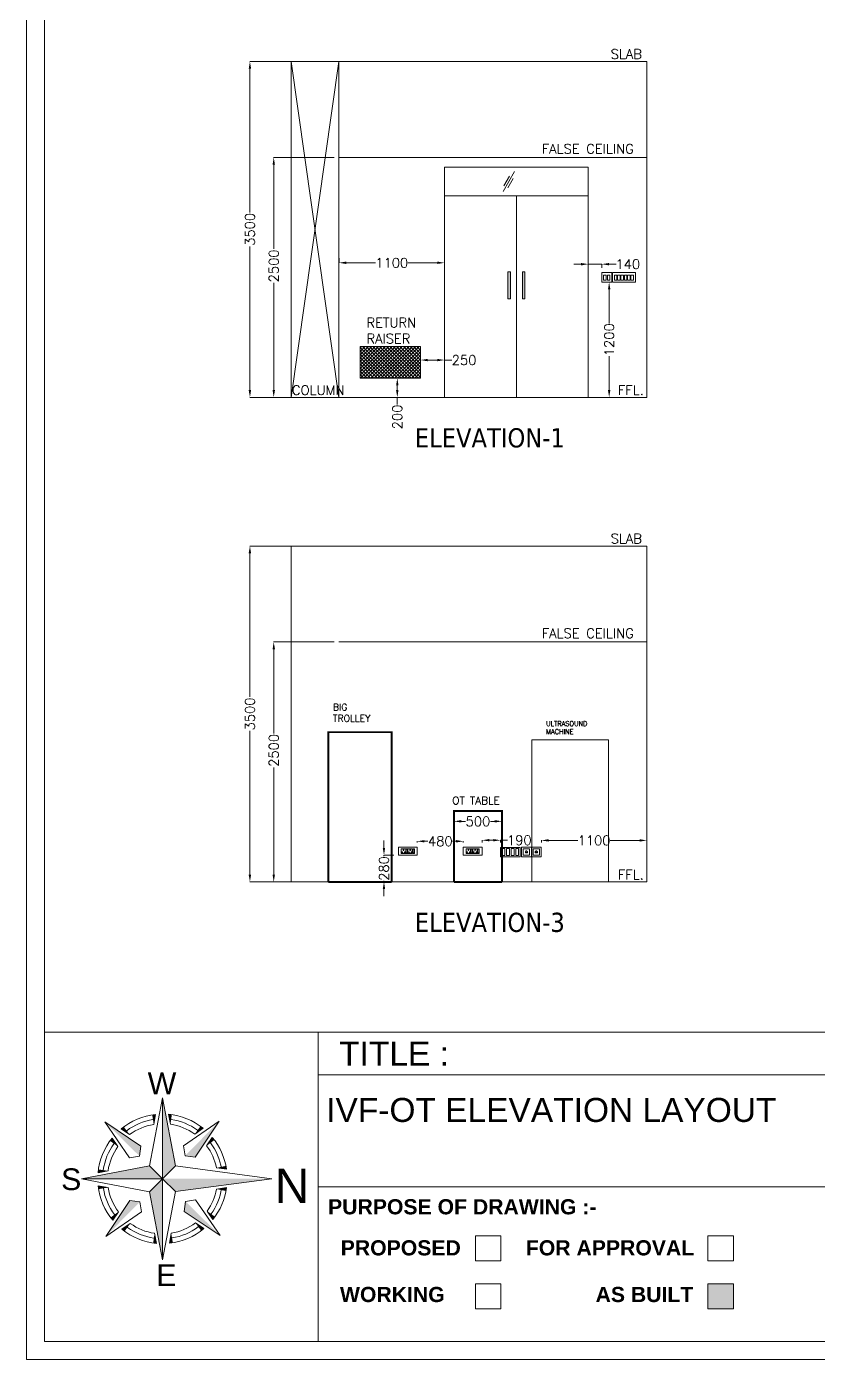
# Model space of a CAD drawing. Extents: x 3552052 to 4102982, y -707811 to -630695.
# Drawn here: x 3939276 to 3947533, y -704672 to -690785 of the extents above; entities that cross this region are included whole.
import ezdxf
from ezdxf.enums import TextEntityAlignment as Align

# ---------------------------------------------------------------- set-up
doc = ezdxf.new("R2010")
doc.units = 0
doc.header["$LTSCALE"] = 6
doc.header["$MEASUREMENT"] = 0
doc.linetypes.add('HIDDEN', pattern=[0.375, 0.25, -0.125])
doc.layers.get('0').update_dxf_attribs({"linetype": 'CONTINUOUS', "lineweight": 0})
doc.layers.get('Defpoints').update_dxf_attribs({"linetype": 'CONTINUOUS', "lineweight": 0})
for name, color, linetype, lineweight in [('0.0', 8, 'CONTINUOUS', 0), ('ele text', 7, 'CONTINUOUS', 15), ('ELE-2M UPS P.SB', 3, 'CONTINUOUS', 0), ('ELE-4M RAW P.SB', 40, 'CONTINUOUS', 0), ('ELE-4M UPS P.SB', 3, 'CONTINUOUS', 0), ('ELE-6M RAW P.SB', 40, 'HIDDEN', 0), ('ELE-6M UPS P.SB', 3, 'CONTINUOUS', 0), ('ELE-SOCKET NMBERING', 7, 'CONTINUOUS', 9), ('ELE. 2N0S OF 6-16 UPS SOCKETS', 191, 'CONTINUOUS', 0), ('ELE.LAN POINT', 3, 'CONTINUOUS', 0), ('EQP', 6, 'CONTINUOUS', 0), ('formate text', 8, 'CONTINUOUS', 0), ('MEP_HVAC_RA_DUCT', 1, 'CONTINUOUS', 0), ('MEP_HVAC_TEXT', 7, 'CONTINUOUS', 0), ('SECTION', 251, 'CONTINUOUS', 0), ('TITLE', 7, 'CONTINUOUS', 0)]:
    doc.layers.add(name, color=color, linetype=linetype, lineweight=lineweight)
doc.styles.add('Annotation', font='tahoma.ttf')
doc.styles.add('ARIAL', font='arial.ttf')
doc.styles.add('FORMATE', font='arialbd.ttf')
doc.styles.add('ROMANS', font='romans.shx')
doc.styles.get("Standard").update_dxf_attribs({"font": 'SIMPLEX'})
doc.styles.add('style3', font='arialbd.ttf')
doc.dimstyles.new('AEPL1', dxfattribs={"dimtxt": 100, "dimasz": 75, "dimexe": 1.25, "dimexo": 50, "dimtad": 0, "dimdec": 0, "dimtxsty": 'ROMANS', "dimcen": 2.5, "dimclrd": 7, "dimclre": 7, "dimadec": 0, "dimazin": 0, "dimtfac": 1, "dimtdec": 0, "dimtmove": 0, "dimatfit": 3, "dimfxl": 1, "dimlwd": 0, "dimlwe": 0, "dimarcsym": 0})

# ---------------------------------------------------------------- blocks, each defined once
blk = doc.blocks.new('*D469')
at = {"layer": 'Defpoints', "color": 0, "linetype": 'ByBlock', "transparency": 16777216}
for p in [(3941853, -692148), (3942534, -692148), (3942233, -694648)]:
    blk.add_point(p, dxfattribs=at)
at = {"layer": 'ELE-4M UPS P.SB', "color": 7, "linetype": 'ByBlock', "lineweight": 0, "transparency": 16777216}
for p, q in [((3942484, -692148), (3941852, -692148)), ((3941853, -692223), (3941853, -693101)), ((3941853, -694573), (3941853, -693455)), ((3942183, -694648), (3941852, -694648))]:
    blk.add_line(p, q, dxfattribs=at)
at = {"layer": 'ELE-4M UPS P.SB', "color": 7, "linetype": 'ByBlock', "transparency": 16777216}
for points in [[(3941841, -692223), (3941866, -692223), (3941853, -692148)], [(3941841, -694573), (3941866, -694573), (3941853, -694648)]]:
    blk.add_solid(points, dxfattribs=at)
at = {"layer": 'ELE-4M UPS P.SB', "color": 0, "linetype": 'ByBlock', "transparency": 16777216, "insert": (3941853, -693278), "char_height": 100, "attachment_point": 5, "rotation": 90, "style": 'ROMANS'}
blk.add_mtext('2500', dxfattribs=at)
blk = doc.blocks.new('*D470')
at = {"layer": 'Defpoints', "color": 0, "linetype": 'ByBlock', "transparency": 16777216}
for p in [(3941605, -691148), (3942280, -691148), (3942233, -694648)]:
    blk.add_point(p, dxfattribs=at)
at = {"layer": 'ELE-4M UPS P.SB', "color": 7, "linetype": 'ByBlock', "lineweight": 0, "transparency": 16777216}
for p, q in [((3942230, -691148), (3941604, -691148)), ((3941605, -691223), (3941605, -692721)), ((3941605, -694573), (3941605, -693075)), ((3942183, -694648), (3941604, -694648))]:
    blk.add_line(p, q, dxfattribs=at)
at = {"layer": 'ELE-4M UPS P.SB', "color": 7, "linetype": 'ByBlock', "transparency": 16777216}
for points in [[(3941592, -691223), (3941617, -691223), (3941605, -691148)], [(3941592, -694573), (3941617, -694573), (3941605, -694648)]]:
    blk.add_solid(points, dxfattribs=at)
at = {"layer": 'ELE-4M UPS P.SB', "color": 0, "linetype": 'ByBlock', "transparency": 16777216, "insert": (3941605, -692898), "char_height": 100, "attachment_point": 5, "rotation": 90, "style": 'ROMANS'}
blk.add_mtext('3500', dxfattribs=at)
blk = doc.blocks.new('*D471')
at = {"layer": 'Defpoints', "color": 0, "linetype": 'ByBlock', "transparency": 16777216}
for p in [(3943138, -694448), (3943142, -694448), (3943138, -694648)]:
    blk.add_point(p, dxfattribs=at)
at = {"layer": 'ELE-4M UPS P.SB', "color": 7, "linetype": 'ByBlock', "lineweight": 0, "transparency": 16777216}
for p, q in [((3943188, -694448), (3943143, -694448)), ((3943142, -694523), (3943142, -694573)), ((3943142, -694648), (3943142, -694723)), ((3943188, -694648), (3943143, -694648))]:
    blk.add_line(p, q, dxfattribs=at)
at = {"layer": 'ELE-4M UPS P.SB', "color": 7, "linetype": 'ByBlock', "transparency": 16777216}
for points in [[(3943129, -694523), (3943154, -694523), (3943142, -694448)], [(3943129, -694573), (3943154, -694573), (3943142, -694648)]]:
    blk.add_solid(points, dxfattribs=at)
at = {"layer": 'ELE-4M UPS P.SB', "color": 0, "linetype": 'ByBlock', "transparency": 16777216, "insert": (3943142, -694852), "char_height": 100, "attachment_point": 5, "rotation": 90, "style": 'ROMANS'}
blk.add_mtext('200', dxfattribs=at)
blk = doc.blocks.new('*D472')
at = {"layer": 'Defpoints', "color": 0, "linetype": 'ByBlock', "transparency": 16777216}
for p in [(3943384, -694283), (3943634, -694259), (3943634, -694283)]:
    blk.add_point(p, dxfattribs=at)
at = {"layer": 'ELE-4M UPS P.SB', "color": 7, "linetype": 'ByBlock', "lineweight": 0, "transparency": 16777216}
for p, q in [((3943384, -694233), (3943384, -694258)), ((3943459, -694259), (3943559, -694259)), ((3943634, -694233), (3943634, -694258)), ((3943634, -694259), (3943709, -694259))]:
    blk.add_line(p, q, dxfattribs=at)
at = {"layer": 'ELE-4M UPS P.SB', "color": 7, "linetype": 'ByBlock', "transparency": 16777216}
for points in [[(3943459, -694247), (3943459, -694272), (3943384, -694259)], [(3943559, -694247), (3943559, -694272), (3943634, -694259)]]:
    blk.add_solid(points, dxfattribs=at)
at = {"layer": 'ELE-4M UPS P.SB', "color": 0, "linetype": 'ByBlock', "transparency": 16777216, "insert": (3943838, -694259), "char_height": 100, "attachment_point": 5, "style": 'ROMANS'}
blk.add_mtext('250', dxfattribs=at)
blk = doc.blocks.new('XCDFCF')
at = {"layer": 'ELE-6M UPS P.SB', "color": 3, "linetype": 'ByBlock'}
for points in [[(3522349, -692141), (3522589, -692141), (3522589, -692241), (3522349, -692241)], [(3522369, -692169), (3522395, -692169), (3522395, -692221), (3522369, -692221)], [(3522403, -692169), (3522430, -692169), (3522430, -692221), (3522403, -692221)], [(3522438, -692169), (3522465, -692169), (3522465, -692221), (3522438, -692221)], [(3522473, -692169), (3522499, -692169), (3522499, -692221), (3522473, -692221)], [(3522507, -692169), (3522534, -692169), (3522534, -692221), (3522507, -692221)], [(3522542, -692169), (3522569, -692169), (3522569, -692221), (3522542, -692221)]]:
    blk.add_lwpolyline(points, close=True, dxfattribs=at)
blk = doc.blocks.new('DFSF')
at = {"layer": 'ELE-2M UPS P.SB', "color": 3, "ltscale": 10}
for points in [[(3522118, -692141), (3522225, -692141), (3522225, -692241), (3522118, -692241)], [(3522138, -692166), (3522164, -692166), (3522164, -692219), (3522138, -692219)], [(3522178, -692166), (3522204, -692166), (3522204, -692219), (3522178, -692219)]]:
    blk.add_lwpolyline(points, close=True, dxfattribs=at)
blk = doc.blocks.new('*D473')
at = {"layer": 'Defpoints', "color": 0, "linetype": 'ByBlock', "transparency": 16777216}
for p in [(3945274, -693448), (3945351, -693448), (3945274, -694648)]:
    blk.add_point(p, dxfattribs=at)
at = {"layer": 'ELE-4M UPS P.SB', "color": 7, "linetype": 'ByBlock', "lineweight": 0, "transparency": 16777216}
for p, q in [((3945324, -693448), (3945352, -693448)), ((3945351, -693523), (3945351, -693879)), ((3945351, -694573), (3945351, -694218)), ((3945324, -694648), (3945352, -694648))]:
    blk.add_line(p, q, dxfattribs=at)
at = {"layer": 'ELE-4M UPS P.SB', "color": 7, "linetype": 'ByBlock', "transparency": 16777216}
for points in [[(3945339, -693523), (3945364, -693523), (3945351, -693448)], [(3945339, -694573), (3945364, -694573), (3945351, -694648)]]:
    blk.add_solid(points, dxfattribs=at)
at = {"layer": 'ELE-4M UPS P.SB', "color": 0, "linetype": 'ByBlock', "transparency": 16777216, "insert": (3945351, -694048), "char_height": 100, "attachment_point": 5, "rotation": 90, "style": 'ROMANS'}
blk.add_mtext('1200', dxfattribs=at)
blk = doc.blocks.new('*D474')
at = {"layer": 'Defpoints', "color": 0, "linetype": 'ByBlock', "transparency": 16777216}
for p in [(3945134, -693344), (3945274, -693260), (3945274, -693348)]:
    blk.add_point(p, dxfattribs=at)
at = {"layer": 'ELE-4M UPS P.SB', "color": 7, "linetype": 'ByBlock', "lineweight": 0, "transparency": 16777216}
for p, q in [((3945059, -693260), (3944984, -693260)), ((3945134, -693294), (3945134, -693259)), ((3945134, -693260), (3945274, -693260)), ((3945274, -693298), (3945274, -693259)), ((3945349, -693260), (3945424, -693260))]:
    blk.add_line(p, q, dxfattribs=at)
at = {"layer": 'ELE-4M UPS P.SB', "color": 7, "linetype": 'ByBlock', "transparency": 16777216}
for points in [[(3945059, -693248), (3945059, -693273), (3945134, -693260)], [(3945349, -693248), (3945349, -693273), (3945274, -693260)]]:
    blk.add_solid(points, dxfattribs=at)
at = {"layer": 'ELE-4M UPS P.SB', "color": 0, "linetype": 'ByBlock', "transparency": 16777216, "insert": (3945546, -693260), "char_height": 100, "attachment_point": 5, "style": 'ROMANS'}
blk.add_mtext('140', dxfattribs=at)
blk = doc.blocks.new('*D475')
at = {"layer": 'Defpoints', "color": 0, "linetype": 'ByBlock', "transparency": 16777216}
for p in [(3942534, -693246), (3942534, -693248), (3943634, -693248)]:
    blk.add_point(p, dxfattribs=at)
at = {"layer": 'ELE-4M UPS P.SB', "color": 7, "linetype": 'ByBlock', "lineweight": 0, "transparency": 16777216}
for p, q in [((3942534, -693198), (3942534, -693245)), ((3943634, -693198), (3943634, -693245)), ((3942609, -693246), (3942914, -693246)), ((3943559, -693246), (3943253, -693246))]:
    blk.add_line(p, q, dxfattribs=at)
at = {"layer": 'ELE-4M UPS P.SB', "color": 7, "linetype": 'ByBlock', "transparency": 16777216}
for points in [[(3942609, -693233), (3942609, -693258), (3942534, -693246)], [(3943559, -693233), (3943559, -693258), (3943634, -693246)]]:
    blk.add_solid(points, dxfattribs=at)
at = {"layer": 'ELE-4M UPS P.SB', "color": 0, "linetype": 'ByBlock', "transparency": 16777216, "insert": (3943084, -693246), "char_height": 100, "attachment_point": 5, "style": 'ROMANS'}
blk.add_mtext('1100', dxfattribs=at)
blk = doc.blocks.new('*D476')
at = {"layer": 'Defpoints', "color": 0, "linetype": 'ByBlock', "transparency": 16777216}
for p in [(3941853, -697197), (3942534, -697197), (3942233, -699697)]:
    blk.add_point(p, dxfattribs=at)
at = {"layer": 'ELE-4M UPS P.SB', "color": 7, "linetype": 'ByBlock', "lineweight": 0, "transparency": 16777216}
for p, q in [((3942484, -697197), (3941852, -697197)), ((3941853, -697272), (3941853, -698150)), ((3941853, -699622), (3941853, -698504)), ((3942183, -699697), (3941852, -699697))]:
    blk.add_line(p, q, dxfattribs=at)
at = {"layer": 'ELE-4M UPS P.SB', "color": 7, "linetype": 'ByBlock', "transparency": 16777216}
for points in [[(3941841, -697272), (3941866, -697272), (3941853, -697197)], [(3941841, -699622), (3941866, -699622), (3941853, -699697)]]:
    blk.add_solid(points, dxfattribs=at)
at = {"layer": 'ELE-4M UPS P.SB', "color": 0, "linetype": 'ByBlock', "transparency": 16777216, "insert": (3941853, -698327), "char_height": 100, "attachment_point": 5, "rotation": 90, "style": 'ROMANS'}
blk.add_mtext('2500', dxfattribs=at)
blk = doc.blocks.new('*D477')
at = {"layer": 'Defpoints', "color": 0, "linetype": 'ByBlock', "transparency": 16777216}
for p in [(3941605, -696197), (3942280, -696197), (3942233, -699697)]:
    blk.add_point(p, dxfattribs=at)
at = {"layer": 'ELE-4M UPS P.SB', "color": 7, "linetype": 'ByBlock', "lineweight": 0, "transparency": 16777216}
for p, q in [((3942230, -696197), (3941604, -696197)), ((3941605, -696272), (3941605, -697770)), ((3941605, -699622), (3941605, -698124)), ((3942183, -699697), (3941604, -699697))]:
    blk.add_line(p, q, dxfattribs=at)
at = {"layer": 'ELE-4M UPS P.SB', "color": 7, "linetype": 'ByBlock', "transparency": 16777216}
for points in [[(3941592, -696272), (3941617, -696272), (3941605, -696197)], [(3941592, -699622), (3941617, -699622), (3941605, -699697)]]:
    blk.add_solid(points, dxfattribs=at)
at = {"layer": 'ELE-4M UPS P.SB', "color": 0, "linetype": 'ByBlock', "transparency": 16777216, "insert": (3941605, -697947), "char_height": 100, "attachment_point": 5, "rotation": 90, "style": 'ROMANS'}
blk.add_mtext('3500', dxfattribs=at)
blk = doc.blocks.new('6MODULE-UPS')
at = {"layer": 'ELE. 2N0S OF 6-16 UPS SOCKETS', "color": 223, "lineweight": 0}
for p, q in [((-6, 92), (-6, 20)), ((-6, 92), (-6, 20)), ((19, 92), (-6, 92)), ((-6, 92), (19, 92)), ((-6, 20), (19, 20)), ((-4, 84), (-4, 28)), ((17, 84), (-4, 84)), ((-4, 30), (17, 30)), ((-4, 28), (17, 28)), ((17, 28), (17, 84)), ((19, 20), (19, 92)), ((24, 92), (87, 92)), ((24, 20), (24, 92)), ((87, 20), (24, 20)), ((87, 92), (87, 20)), ((91, 92), (91, 20)), ((91, 92), (91, 20)), ((116, 92), (91, 92)), ((91, 92), (116, 92)), ((91, 20), (116, 20)), ((93, 84), (93, 28)), ((114, 84), (93, 84)), ((93, 30), (114, 30)), ((93, 28), (114, 28)), ((114, 28), (114, 84)), ((116, 20), (116, 92)), ((120, 20), (120, 92)), ((120, 92), (184, 92)), ((184, 20), (120, 20)), ((184, 92), (184, 20))]:
    blk.add_line(p, q, dxfattribs=at)
blk.add_lwpolyline([(-48, 0), (226, 0), (226, 112), (-48, 112)], close=True, dxfattribs=at)
for centre, radius, start, end in [((37, 42), 4.24, 5.2689, 272.51), ((41, 39), 3.42, 202.6838, 75.0951), ((55, 74), 4.92, 307.1584, 232.8416), ((55, 69), 3.14, 161.4031, 18.5969), ((70, 39), 3.42, 104.9049, 337.3162), ((73, 42), 4.24, 267.49, 174.7311), ((134, 42), 4.24, 5.2689, 272.51), ((137, 39), 3.42, 202.6838, 75.0951), ((152, 74), 4.92, 307.1584, 232.8416), ((152, 69), 3.14, 161.4031, 18.5969), ((167, 39), 3.42, 104.9049, 337.3162), ((170, 42), 4.24, 267.49, 174.7311)]:
    blk.add_arc(centre, radius, start, end, dxfattribs=at)
blk = doc.blocks.new('Voice')
at = {"layer": 'ELE.LAN POINT', "color": 6}
for points in [[(0, -32), (128, -32), (128, 92), (0, 92)], [(22, -10), (106, -10), (106, 70), (22, 70)], [(77, 21), (70, 21), (70, 12), (58, 12), (58, 21), (51, 21), (51, 39), (77, 39)], [(76, 23), (68, 23), (68, 13), (59, 13), (59, 23), (52, 23), (52, 37), (76, 37)]]:
    blk.add_lwpolyline(points, close=True, dxfattribs=at)
blk = doc.blocks.new('SDFF')
at = {"layer": 'ELE-4M RAW P.SB'}
for p, q in [((0, -100), (0, 0)), ((207, 0, 0), (0, 0)), ((207, -100, 0), (0, -100)), ((207, -100, 0), (207, 0, 0))]:
    blk.add_line(p, q, dxfattribs=at)
at = {"layer": 'ELE-4M RAW P.SB', "color": 3, "linetype": 'ByBlock'}
blk.add_lwpolyline([(47, -85), (47, -11), (17, -11), (17, -85)], close=True, dxfattribs=at)
at = {"layer": 'ELE-4M RAW P.SB', "linetype": 'ByBlock'}
for points in [[(95, -85), (95, -11), (64, -11), (64, -85)], [(143, -85), (143, -11), (112, -11), (112, -85)], [(190, -85), (190, -11), (160, -11), (160, -85)]]:
    blk.add_lwpolyline(points, close=True, dxfattribs=at)
blk = doc.blocks.new('*D478')
at = {"layer": 'Defpoints', "color": 0, "linetype": 'ByBlock', "transparency": 16777216}
for p in [(3943003, -699417), (3943154, -699417, 0), (3943115, -699697)]:
    blk.add_point(p, dxfattribs=at)
at = {"layer": 'ELE-4M UPS P.SB', "color": 7, "linetype": 'ByBlock', "lineweight": 0, "transparency": 16777216}
for p, q in [((3943003, -699342), (3943003, -699267)), ((3943104, -699417), (3943001, -699417)), ((3943003, -699417), (3943003, -699428)), ((3943065, -699697), (3943001, -699697)), ((3943003, -699697), (3943003, -699686)), ((3943003, -699772), (3943003, -699847))]:
    blk.add_line(p, q, dxfattribs=at)
at = {"layer": 'ELE-4M UPS P.SB', "color": 7, "linetype": 'ByBlock', "transparency": 16777216}
for points in [[(3942990, -699342), (3943015, -699342), (3943003, -699417)], [(3942990, -699772), (3943015, -699772), (3943003, -699697)]]:
    blk.add_solid(points, dxfattribs=at)
at = {"layer": 'ELE-4M UPS P.SB', "color": 0, "linetype": 'ByBlock', "transparency": 16777216, "insert": (3943003, -699557), "char_height": 100, "attachment_point": 5, "rotation": 90, "style": 'ROMANS'}
blk.add_mtext('280', dxfattribs=at)
blk = doc.blocks.new('*D479')
at = {"layer": 'Defpoints', "color": 0, "linetype": 'ByBlock', "transparency": 16777216}
for p in [(3943350, -699337, 0), (3943830, -699274), (3943830, -699337, 0)]:
    blk.add_point(p, dxfattribs=at)
at = {"layer": 'ELE-4M UPS P.SB', "color": 7, "linetype": 'ByBlock', "lineweight": 0, "transparency": 16777216}
for p, q in [((3943350, -699287), (3943350, -699272)), ((3943425, -699274), (3943461, -699274)), ((3943755, -699274), (3943719, -699274)), ((3943830, -699287), (3943830, -699272))]:
    blk.add_line(p, q, dxfattribs=at)
at = {"layer": 'ELE-4M UPS P.SB', "color": 7, "linetype": 'ByBlock', "transparency": 16777216}
for points in [[(3943425, -699261), (3943425, -699286), (3943350, -699274)], [(3943755, -699261), (3943755, -699286), (3943830, -699274)]]:
    blk.add_solid(points, dxfattribs=at)
at = {"layer": 'ELE-4M UPS P.SB', "color": 0, "linetype": 'ByBlock', "transparency": 16777216, "insert": (3943590, -699274), "char_height": 100, "attachment_point": 5, "style": 'ROMANS'}
blk.add_mtext('480', dxfattribs=at)
blk = doc.blocks.new('*D480')
at = {"layer": 'Defpoints', "color": 0, "linetype": 'ByBlock', "transparency": 16777216}
for p in [(3944027, -699337, 0), (3944217, -699263), (3944217, -699337, 0)]:
    blk.add_point(p, dxfattribs=at)
at = {"layer": 'ELE-4M UPS P.SB', "color": 7, "linetype": 'ByBlock', "lineweight": 0, "transparency": 16777216}
for p, q in [((3944027, -699287), (3944027, -699261)), ((3944102, -699263), (3944142, -699263)), ((3944217, -699287), (3944217, -699261)), ((3944217, -699263), (3944292, -699263))]:
    blk.add_line(p, q, dxfattribs=at)
at = {"layer": 'ELE-4M UPS P.SB', "color": 7, "linetype": 'ByBlock', "transparency": 16777216}
for points in [[(3944102, -699250), (3944102, -699275), (3944027, -699263)], [(3944142, -699250), (3944142, -699275), (3944217, -699263)]]:
    blk.add_solid(points, dxfattribs=at)
at = {"layer": 'ELE-4M UPS P.SB', "color": 0, "linetype": 'ByBlock', "transparency": 16777216, "insert": (3944414, -699263), "char_height": 100, "attachment_point": 5, "style": 'ROMANS'}
blk.add_mtext('190', dxfattribs=at)
blk = doc.blocks.new('*D481')
at = {"layer": 'Defpoints', "color": 0, "linetype": 'ByBlock', "transparency": 16777216}
for p in [(3944644, -699336), (3945744, -699265), (3945744, -699336)]:
    blk.add_point(p, dxfattribs=at)
at = {"layer": 'ELE-4M UPS P.SB', "color": 7, "linetype": 'ByBlock', "lineweight": 0, "transparency": 16777216}
for p, q in [((3944644, -699286), (3944644, -699263)), ((3944719, -699265), (3945024, -699265)), ((3945669, -699265), (3945363, -699265)), ((3945744, -699286), (3945744, -699263))]:
    blk.add_line(p, q, dxfattribs=at)
at = {"layer": 'ELE-4M UPS P.SB', "color": 7, "linetype": 'ByBlock', "transparency": 16777216}
for points in [[(3944719, -699252), (3944719, -699277), (3944644, -699265)], [(3945669, -699252), (3945669, -699277), (3945744, -699265)]]:
    blk.add_solid(points, dxfattribs=at)
at = {"layer": 'ELE-4M UPS P.SB', "color": 0, "linetype": 'ByBlock', "transparency": 16777216, "insert": (3945194, -699265), "char_height": 100, "attachment_point": 5, "style": 'ROMANS'}
blk.add_mtext('1100', dxfattribs=at)
blk = doc.blocks.new('*D615')
at = {"layer": 'Defpoints', "color": 0, "linetype": 'ByBlock', "transparency": 16777216}
for p in [(3943733, -698957), (3944233, -698957), (3944233, -699066)]:
    blk.add_point(p, dxfattribs=at)
at = {"layer": 'MEP_HVAC_TEXT', "color": 7, "linetype": 'ByBlock', "lineweight": 0, "transparency": 16777216}
for p, q in [((3943733, -699007), (3943733, -699067)), ((3944233, -699007), (3944233, -699067)), ((3943808, -699066), (3943854, -699066)), ((3944158, -699066), (3944112, -699066))]:
    blk.add_line(p, q, dxfattribs=at)
at = {"layer": 'MEP_HVAC_TEXT', "color": 7, "linetype": 'ByBlock', "transparency": 16777216}
for points in [[(3943808, -699053), (3943808, -699078), (3943733, -699066)], [(3944158, -699053), (3944158, -699078), (3944233, -699066)]]:
    blk.add_solid(points, dxfattribs=at)
at = {"layer": 'MEP_HVAC_TEXT', "color": 0, "linetype": 'ByBlock', "transparency": 16777216, "insert": (3943983, -699066), "char_height": 100, "attachment_point": 5, "style": 'ROMANS'}
blk.add_mtext('500', dxfattribs=at)
blk = doc.blocks.new('A$C4A7C6C7E')
at = {"layer": 'TITLE', "color": 8, "lineweight": 5}
for p, q in [((-4207, 4144), (0, 26095)), ((0, 26095), (0, 0)), ((0, 0), (0, 26095)), ((4144, 4207), (0, 26095)), ((-6941, 10518), (-18592, 18312)), ((-10622, 6781), (-18592, 18312)), ((-2825, 17519), (-2234, 20757)), ((2559, 17560), (1919, 20788)), ((6781, 10622), (18312, 18592)), ((10518, 6941), (18312, 18592)), ((-14385, 10390), (-16257, 13098)), ((-10607, 14226), (-13343, 16056)), ((10390, 14385), (13098, 16257)), ((14226, 10607), (16056, 13343)), ((-7437, 7325), (-6941, 10518)), ((7325, 7437), (6781, 10622)), ((-7437, 7325), (-10622, 6781)), ((7325, 7437), (10518, 6941)), ((-4207, 4144), (-26095, 0)), ((0, 0), (-26095, 0)), ((-26095, 0), (0, 0)), ((-4144, -4207), (-26095, 0)), ((-17560, 2559), (-20788, 1919)), ((-4207, 4144), (0, 0)), ((0, 0), (-4207, 4144)), ((0, 0), (-4144, -4207)), ((-4144, -4207), (0, 0)), ((0, 0), (4144, 4207)), ((4144, 4207), (0, 0)), ((0, 0), (4207, -4144)), ((4207, -4144), (0, 0)), ((0, 0), (0, -26095)), ((0, -26095), (0, 0)), ((17394, 3514), (20646, 3095)), ((17394, 3514), (20646, 3095)), ((-17519, -2825), (-20757, -2234)), ((-4144, -4207), (0, -26095)), ((4207, -4144), (0, -26095)), ((17433, -3312), (20680, -2857)), ((17433, -3312), (20680, -2857)), ((17434, -3310), (20680, -2857)), ((-10518, -6941), (-18312, -18592)), ((-7325, -7437), (-10518, -6941)), ((-7325, -7437), (-6781, -10622)), ((7437, -7325), (6941, -10518)), ((7437, -7325), (10622, -6781)), ((10622, -6781), (18592, -18312)), ((-6781, -10622), (-18312, -18592)), ((-14226, -10607), (-16056, -13343)), ((6941, -10518), (18592, -18312)), ((14385, -10390), (16257, -13098)), ((-10390, -14385), (-13098, -16257)), ((10607, -14226), (13343, -16056)), ((-2559, -17560), (-1919, -20788)), ((2825, -17519), (2234, -20757))]:
    blk.add_line(p, q, dxfattribs=at)
at = {"layer": 'TITLE', "color": 5}
for p in [(4144, 4207), (4207, -4144)]:
    blk.add_line(p, (35289, 0), dxfattribs=at)
at = {"layer": 'TITLE', "color": 8, "lineweight": 5}
for radius, start, end in [(20877, 96.14269, 129.72625), (19311, 99.1612, 126.70773), (17745, 99.1612, 126.70773), (20877, 51.14269, 84.72625), (17745, 54.16121, 81.70773), (19311, 54.16121, 81.70773), (20877, 141.14269, 174.72625), (20877, 8.52692, 39.72625), (19311, 144.16121, 171.70773), (17745, 144.16121, 171.70773), (17745, 11.42181, 36.70773), (19311, 9.85136, 36.70773), (20877, 186.14269, 219.72625), (19311, 189.1612, 216.70773), (17745, 189.1612, 216.70773), (17745, 324.16121, 349.24868), (19311, 324.16121, 350.81434), (20877, 321.14269, 352.1348), (20877, 231.14269, 264.72625), (19311, 234.16121, 261.70773), (17745, 234.16121, 261.70773), (20877, 276.14269, 309.72625), (17745, 279.1612, 306.70773), (19311, 279.1612, 306.70773)]:
    blk.add_arc((0, 0), radius, start, end, dxfattribs=at)
for points in [[(0, 26095), (4144, 4207), (0, 0)], [(-18592, 18312), (-6941, 10518), (-7437, 7325)], [(-3324, 20610), (-2234, 20757), (-2825, 17519)], [(3011, 20658), (1919, 20788), (2559, 17560)], [(18312, 18592), (10518, 6941), (7325, 7437)], [(-16257, 13098), (-16924, 12223), (-14385, 10390)], [(-13343, 16056), (-12479, 16737), (-10607, 14226)], [(13098, 16257), (12223, 16924), (10390, 14385)], [(16056, 13343), (16737, 12479), (14226, 10607)], [(-26095, 0), (-4207, 4144), (0, 0)], [(-20658, 3011), (-20788, 1919), (-17560, 2559)], [(0, -26095), (-4144, -4207), (0, 0)], [(20646, 3095), (20457, 4167), (17394, 3514)], [(-20610, -3324), (-20757, -2234), (-17519, -2825)], [(20680, -2857), (20503, -3930), (17433, -3312)], [(-18312, -18592), (-10518, -6941), (-7325, -7437)], [(18592, -18312), (6941, -10518), (7437, -7325)], [(-16056, -13343), (-16737, -12479), (-14226, -10607)], [(16257, -13098), (16924, -12223), (14385, -10390)], [(-13098, -16257), (-12223, -16924), (-10390, -14385)], [(13343, -16056), (12479, -16737), (10607, -14226)], [(-3011, -20658), (-1919, -20788), (-2559, -17560)], [(3324, -20610), (2234, -20757), (2825, -17519)]]:
    blk.add_solid(points, dxfattribs=at)
at = {"layer": 'TITLE', "color": 5}
blk.add_solid([(35289, 0), (4207, -4144), (0, 0)], dxfattribs=at)

msp = doc.modelspace()

# ---------------------------------------------------------------- hatches: boundary and pattern name
at = {"linetype": 'Continuous', "ltscale": 0.1}
h = msp.add_hatch(color=254, dxfattribs=at)
h.dxf.hatch_style = 1
h.paths.add_polyline_path([(3944296.2, -693622.3), (3944321.2, -693622.3), (3944321.2, -693341), (3944296.2, -693341)])
h = msp.add_hatch(color=254, dxfattribs=at)
h.dxf.hatch_style = 1
h.paths.add_polyline_path([(3944471.2, -693622.3), (3944446.2, -693622.3), (3944446.2, -693341), (3944471.2, -693341)])
at = {"layer": 'ELE-4M UPS P.SB', "linetype": 'ByBlock'}
h = msp.add_hatch(dxfattribs=at)
h.set_pattern_fill('ANSI37', color=3, scale=200)
h.set_pattern_definition([(45, (332128.852, 56675.393), (-17.67766953, 17.67766953), []), (135, (332128.852, 56675.393), (-17.67766953, -17.67766953), [])])
h.paths.add_polyline_path([(3942753.7, -694118.2), (3943383.7, -694118.2), (3943383.7, -694448.2), (3942753.7, -694448.2)])
at = {"layer": 'MEP_HVAC_TEXT', "linetype": 'ByBlock'}
h = msp.add_hatch(color=1, dxfattribs=at)
h.dxf.hatch_style = 1
h.paths.add_polyline_path([(3946381.4, -703885.9), (3946381.4, -704146.4), (3946647.2, -704146.4), (3946647.2, -703885.9)])

# ---------------------------------------------------------------- linework, layer by layer
for p in [(3957113.2, -701262.4), (3939462.9, -704485.2)]:
    msp.add_line(p, (3939462.9, -701262.4))
for points in [[(3957300, -681115.5), (3957300, -704672), (3939276.2, -704672), (3939276.2, -681115.5)], [(3957113.2, -681302.2), (3957113.2, -704485.2), (3939462.9, -704485.2), (3939462.9, -681302.2)]]:
    msp.add_lwpolyline(points, close=True)
at = {"color": 5, "linetype": 'Continuous', "ltscale": 0.1}
for points in [[(3944296.2, -693622.3), (3944321.2, -693622.3), (3944321.2, -693341), (3944296.2, -693341)], [(3944471.2, -693622.3), (3944446.2, -693622.3), (3944446.2, -693341), (3944471.2, -693341)]]:
    msp.add_lwpolyline(points, close=True, dxfattribs=at)
at = {"layer": '0.0', "color": 7, "lineweight": 15, "elevation": -100}
for points in [[(3943956.1, -703383.4), (3944221.8, -703383.4), (3944221.8, -703643.9), (3943956.1, -703643.9)], [(3946381.4, -703383.4), (3946647.2, -703383.4), (3946647.2, -703643.9), (3946381.4, -703643.9)], [(3943956.1, -703885.9), (3944221.8, -703885.9), (3944221.8, -704146.4), (3943956.1, -704146.4)], [(3946381.4, -703885.9), (3946647.2, -703885.9), (3946647.2, -704146.4), (3946381.4, -704146.4)]]:
    msp.add_lwpolyline(points, close=True, dxfattribs=at)
at = {"layer": 'ELE-4M UPS P.SB', "color": 8, "linetype": 'ByBlock'}
for p, q in [((3942033.7, -691148.2), (3942533.7, -694648.2)), ((3942033.7, -694648.2), (3942533.7, -691148.2))]:
    msp.add_line(p, q, dxfattribs=at)
msp.add_lwpolyline([(3942033.7, -691148.2), (3942533.7, -691148.2), (3942533.7, -694648.2), (3942033.7, -694648.2)], close=True, dxfattribs=at)
at = {"layer": 'ELE-4M UPS P.SB', "color": 3, "linetype": 'ByBlock'}
msp.add_lwpolyline([(3942753.7, -694118.2), (3943383.7, -694118.2), (3943383.7, -694448.2), (3942753.7, -694448.2)], close=True, dxfattribs=at)
at = {"layer": 'EQP', "linetype": 'ByBlock'}
for p, q in [((3945343.7, -698216.9), (3944543.7, -698216.9)), ((3944543.7, -698216.9), (3944543.7, -699696.9)), ((3945343.7, -699696.9), (3945343.7, -698216.9)), ((3944543.7, -699696.9), (3945343.7, -699696.9))]:
    msp.add_line(p, q, dxfattribs=at)
at = {"layer": 'EQP', "linetype": 'ByBlock', "const_width": 20}
for points in [[(3942423.7, -699696.9), (3942423.7, -698136.9), (3943083.7, -698136.9), (3943083.7, -699696.9)], [(3943732.8, -699696.9), (3943732.8, -698956.9), (3944232.8, -698956.9), (3944232.8, -699696.9)], [(3942423.7, -699696.9), (3943083.7, -699696.9)], [(3943732.8, -699696.9), (3944232.8, -699696.9)]]:
    msp.add_lwpolyline(points, dxfattribs=at)
at = {"layer": 'MEP_HVAC_RA_DUCT', "color": 8, "linetype": 'ByBlock'}
for p, q in [((3942033.7, -691148.2), (3942033.7, -694648.2)), ((3945743.7, -691148.2), (3945743.7, -694648.2)), ((3942033.7, -696196.9), (3942033.7, -699696.9)), ((3945743.7, -696196.9), (3945743.7, -699696.9))]:
    msp.add_line(p, q, dxfattribs=at)
for points in [[(3945743.7, -691148.2), (3942033.7, -691148.2)], [(3945743.7, -692148.2), (3942533.7, -692148.2)], [(3945743.7, -694648.2), (3942033.7, -694648.2)], [(3945743.7, -696196.9), (3942033.7, -696196.9)], [(3945743.7, -697196.9), (3942533.7, -697196.9)], [(3945743.7, -699696.9), (3942033.7, -699696.9)]]:
    msp.add_lwpolyline(points, dxfattribs=at)
at = {"layer": 'MEP_HVAC_RA_DUCT', "color": 5, "linetype": 'ByBlock'}
for points in [[(3943633.7, -692548.2), (3945133.7, -692548.2), (3945133.7, -692248.2), (3943633.7, -692248.2)], [(3943633.7, -694648.2), (3944383.7, -694648.2), (3944383.7, -692548.2), (3943633.7, -692548.2)], [(3944383.7, -694648.2), (3945133.7, -694648.2), (3945133.7, -692548.2), (3944383.7, -692548.2)]]:
    msp.add_lwpolyline(points, close=True, dxfattribs=at)
at = {"layer": 'MEP_HVAC_TEXT', "linetype": 'ByBlock'}
for p, q in [((3942315.9, -701262.4), (3942315.9, -704485.2)), ((3947717.4, -701706.6), (3942315.9, -701706.6)), ((3947717.4, -702873.4), (3942315.9, -702873.4))]:
    msp.add_line(p, q, dxfattribs=at)
at = {"layer": 'SECTION', "color": 5, "ltscale": 500}
for p, q in [((3944245, -692504), (3944364.6, -692294.7)), ((3944253.9, -692442.5), (3944311.3, -692341.9)), ((3944293.1, -692465.7), (3944349.8, -692366.5))]:
    msp.add_line(p, q, dxfattribs=at)

# ---------------------------------------------------------------- block references
at = {"layer": 'ELE-2M UPS P.SB', "color": 0, "linetype": 'ByBlock'}
msp.add_blockref('DFSF', (423155.5, -1207.3), dxfattribs=at)
at = {"layer": 'ELE-4M RAW P.SB', "color": 0, "linetype": 'ByBlock'}
msp.add_blockref('SDFF', (3944216.7, -699336.9, 0), dxfattribs=at)
at = {"layer": 'ELE-6M RAW P.SB', "color": 0, "linetype": 'ByBlock'}
msp.add_blockref('XCDFCF', (423036.5, -1207.3), dxfattribs=at)
at = {"layer": 'ELE. 2N0S OF 6-16 UPS SOCKETS', "xscale": -0.7170377765872057, "yscale": 0.7170377765872057, "zscale": 0.7170377765872057, "rotation": 359.9999999999995}
for p in [(3943315.7, -699416.9, 0), (3943992.2, -699416.9, 0)]:
    msp.add_blockref('6MODULE-UPS', p, dxfattribs=at)
at = {"layer": 'ELE.LAN POINT', "color": 7, "xscale": -0.8135966191344682, "yscale": 0.8135966191344682, "zscale": 0.8135966191344682, "rotation": 180}
for p in [(3944435.6, -699362), (3944539.6, -699362)]:
    msp.add_blockref('Voice', p, dxfattribs=at)
at = {"layer": 'TITLE', "linetype": 'Continuous', "extrusion": (1.31196e-09, -7.57547e-09, 1), "xscale": 0.03235129532987182, "yscale": 0.03235129532987182, "zscale": 0.03235129532987182}
msp.add_blockref('A$C4A7C6C7E', (3940693.2, -702790.6, 0), dxfattribs=at)

# ---------------------------------------------------------------- texts
at = {"char_height": 200, "width": 2697.906, "attachment_point": 3, "style": 'Annotation'}
for s, insert in [('\\pxql;ELEVATION-1', (3946022.6, -694969.6)), ('\\pxql;ELEVATION-3', (3946022.6, -700018.3))]:
    msp.add_mtext(s, dxfattribs=dict(at, insert=insert))
at = {"layer": 'ele text', "linetype": 'ByBlock', "insert": (3944693, -698022.5), "char_height": 50, "attachment_point": 1}
msp.add_mtext_dynamic_manual_height_columns('ULTRASOUND MACHINE', width=378.785, gutter_width=10, heights=[267.6], dxfattribs=at)
at = {"layer": 'ELE-SOCKET NMBERING', "color": 0, "char_height": 100.004, "attachment_point": 1, "style": 'Annotation'}
for s, insert, width in [('{\\Fromans|c0;SLAB}', (3945367.2, -691020.8), 2358.602), ('{\\Fromans|c0;FALSE CEILING }', (3944649, -692008), 2358.602), ('{\\Fromans|c0;RETURN RAISER}', (3942819.8, -693818.8), 813.619), ('{\\Fromans|c0;COLUMN}', (3942043.1, -694523.1), 2358.602), ('{\\Fromans|c0;FFL.}', (3945442.4, -694523.1), 2358.602), ('{\\Fromans|c0;SLAB}', (3945367.2, -696069.5), 2358.602), ('{\\Fromans|c0;FALSE CEILING }', (3944649, -697056.7), 2358.602), ('{\\Fromans|c0;FFL.}', (3945442.4, -699571.8), 2358.602)]:
    msp.add_mtext(s, dxfattribs=dict(at, insert=insert, width=width))
at = {"layer": 'formate text', "color": 7, "lineweight": 15, "ltscale": 100, "style": 'style3'}
msp.add_text('PURPOSE OF DRAWING :-', height=158.21, dxfattribs=at).set_placement((3942419.7, -703161.2, -100))
at = {"layer": 'formate text', "color": 7, "lineweight": 15, "style": 'FORMATE'}
for s, p in [('PROPOSED ', (3943865.6, -703589, -100)), ('FOR APPROVAL', (3946238.2, -703589, -100)), ('WORKING', (3943636.1, -704075.1, -100)), ('AS BUILT', (3946228.5, -704075.1, -100))]:
    msp.add_text(s, height=158.21, dxfattribs=at).set_placement(p, align=Align.RIGHT)
at = {"layer": 'MEP_HVAC_TEXT', "linetype": 'ByBlock', "attachment_point": 1}
for s, width, insert, char_height in [('BIG TROLLEY', 487.288, (3942470.5, -697840.8), 70), ('OT TABLE', 592.862, (3943714.5, -698808.8), 80)]:
    msp.add_mtext_dynamic_manual_height_columns(s, width=width, gutter_width=10, heights=[0], dxfattribs=dict(at, insert=insert, char_height=char_height))
at = {"layer": 'TITLE', "color": 7, "style": 'ARIAL'}
for s, height, p in [('TITLE :', 250, (3942535.1, -701611.3)), ('W', 226.5, (3940538.6, -701908.9, 0)), ('S', 226.5, (3939635.4, -702908.5, 0)), ('E', 226.5, (3940627.7, -703907, 0))]:
    msp.add_text(s, height=height, dxfattribs=at).set_placement(p)
at = {"layer": 'TITLE', "color": 5, "style": 'ARIAL'}
msp.add_text('N', height=357.2, rotation=180, dxfattribs=at).set_placement((3942223.8, -702686, 0))
at = {"layer": 'TITLE', "color": 7, "insert": (3942501.1, -701948.1), "char_height": 250, "attachment_point": 1, "style": 'ARIAL'}
msp.add_mtext_dynamic_manual_height_columns('\\pxqc;IVF-OT ELEVATION LAYOUT', width=4493.629, gutter_width=10, heights=[0], dxfattribs=at)

# ---------------------------------------------------------------- dimensions: what is measured, and where the dimension line sits
at = {"layer": 'ELE-4M UPS P.SB', "color": 0, "linetype": 'ByBlock'}
for base, p1, p2, picture, middle in [((3941605, -691148.2), (3942233.1, -694648.2), (3942279.5, -691148.2), '*D470', (3941605, -692898.2)), ((3941853.4, -692148.2), (3942233.1, -694648.2), (3942533.7, -692148.2), '*D469', (3941853.4, -693278.2)), ((3943141.7, -694448.2), (3943138.5, -694648.2), (3943138.5, -694448.2), '*D471', (3943141.7, -694852.4)), ((3941605, -696196.9), (3942233.1, -699696.9), (3942279.5, -696196.9), '*D477', (3941605, -697946.9)), ((3941853.4, -697196.9), (3942233.1, -699696.9), (3942533.7, -697196.9), '*D476', (3941853.4, -698326.9))]:
    dim = msp.add_linear_dim(base=base, p1=p1, p2=p2, angle=90, dimstyle='AEPL1', dxfattribs=at)
    dim.commit()
    dim.dimension.update_dxf_attribs({"geometry": picture, "text_midpoint": middle, "dimtype": 160})
for base, p1, p2, picture, middle in [((3942533.7, -693245.9), (3943633.7, -693248.2), (3942533.7, -693248.2), '*D475', (3943083.7, -693245.9)), ((3945273.7, -693260.3), (3945133.7, -693344.4), (3945273.7, -693348.2), '*D474', (3945545.7, -693260.3)), ((3943633.7, -694259.3), (3943383.7, -694283.2), (3943633.7, -694283.2), '*D472', (3943837.9, -694259.3)), ((3944216.7, -699262.7), (3944026.7, -699336.9, 0), (3944216.7, -699336.9, 0), '*D480', (3944413.7, -699262.7)), ((3945743.7, -699264.5), (3944643.7, -699336.1), (3945743.7, -699336.1), '*D481', (3945193.7, -699264.5)), ((3943830.2, -699273.7), (3943350.2, -699336.9, 0), (3943830.2, -699336.9, 0), '*D479', (3943590.2, -699273.7))]:
    dim = msp.add_linear_dim(base=base, p1=p1, p2=p2, dimstyle='AEPL1', dxfattribs=at)
    dim.commit()
    dim.dimension.update_dxf_attribs({"geometry": picture, "text_midpoint": middle})
for base, p1, p2, picture, middle in [((3945351, -693448.2), (3945273.7, -694648.2), (3945273.7, -693448.2), '*D473', (3945351, -694048.2)), ((3943002.7, -699416.9), (3943115.5, -699696.9), (3943153.6, -699416.9, 0), '*D478', (3943002.7, -699556.9))]:
    dim = msp.add_linear_dim(base=base, p1=p1, p2=p2, angle=90, dimstyle='AEPL1', dxfattribs=at)
    dim.commit()
    dim.dimension.update_dxf_attribs({"geometry": picture, "text_midpoint": middle})
at = {"layer": 'MEP_HVAC_TEXT', "linetype": 'ByBlock'}
dim = msp.add_linear_dim(base=(3944232.8, -699065.9), p1=(3943732.8, -698956.9), p2=(3944232.8, -698956.9), dimstyle='AEPL1', dxfattribs=at)
dim.commit()
dim.dimension.update_dxf_attribs({"geometry": '*D615', "text_midpoint": (3943982.8, -699065.9)})

doc.saveas('drawing.dxf')
